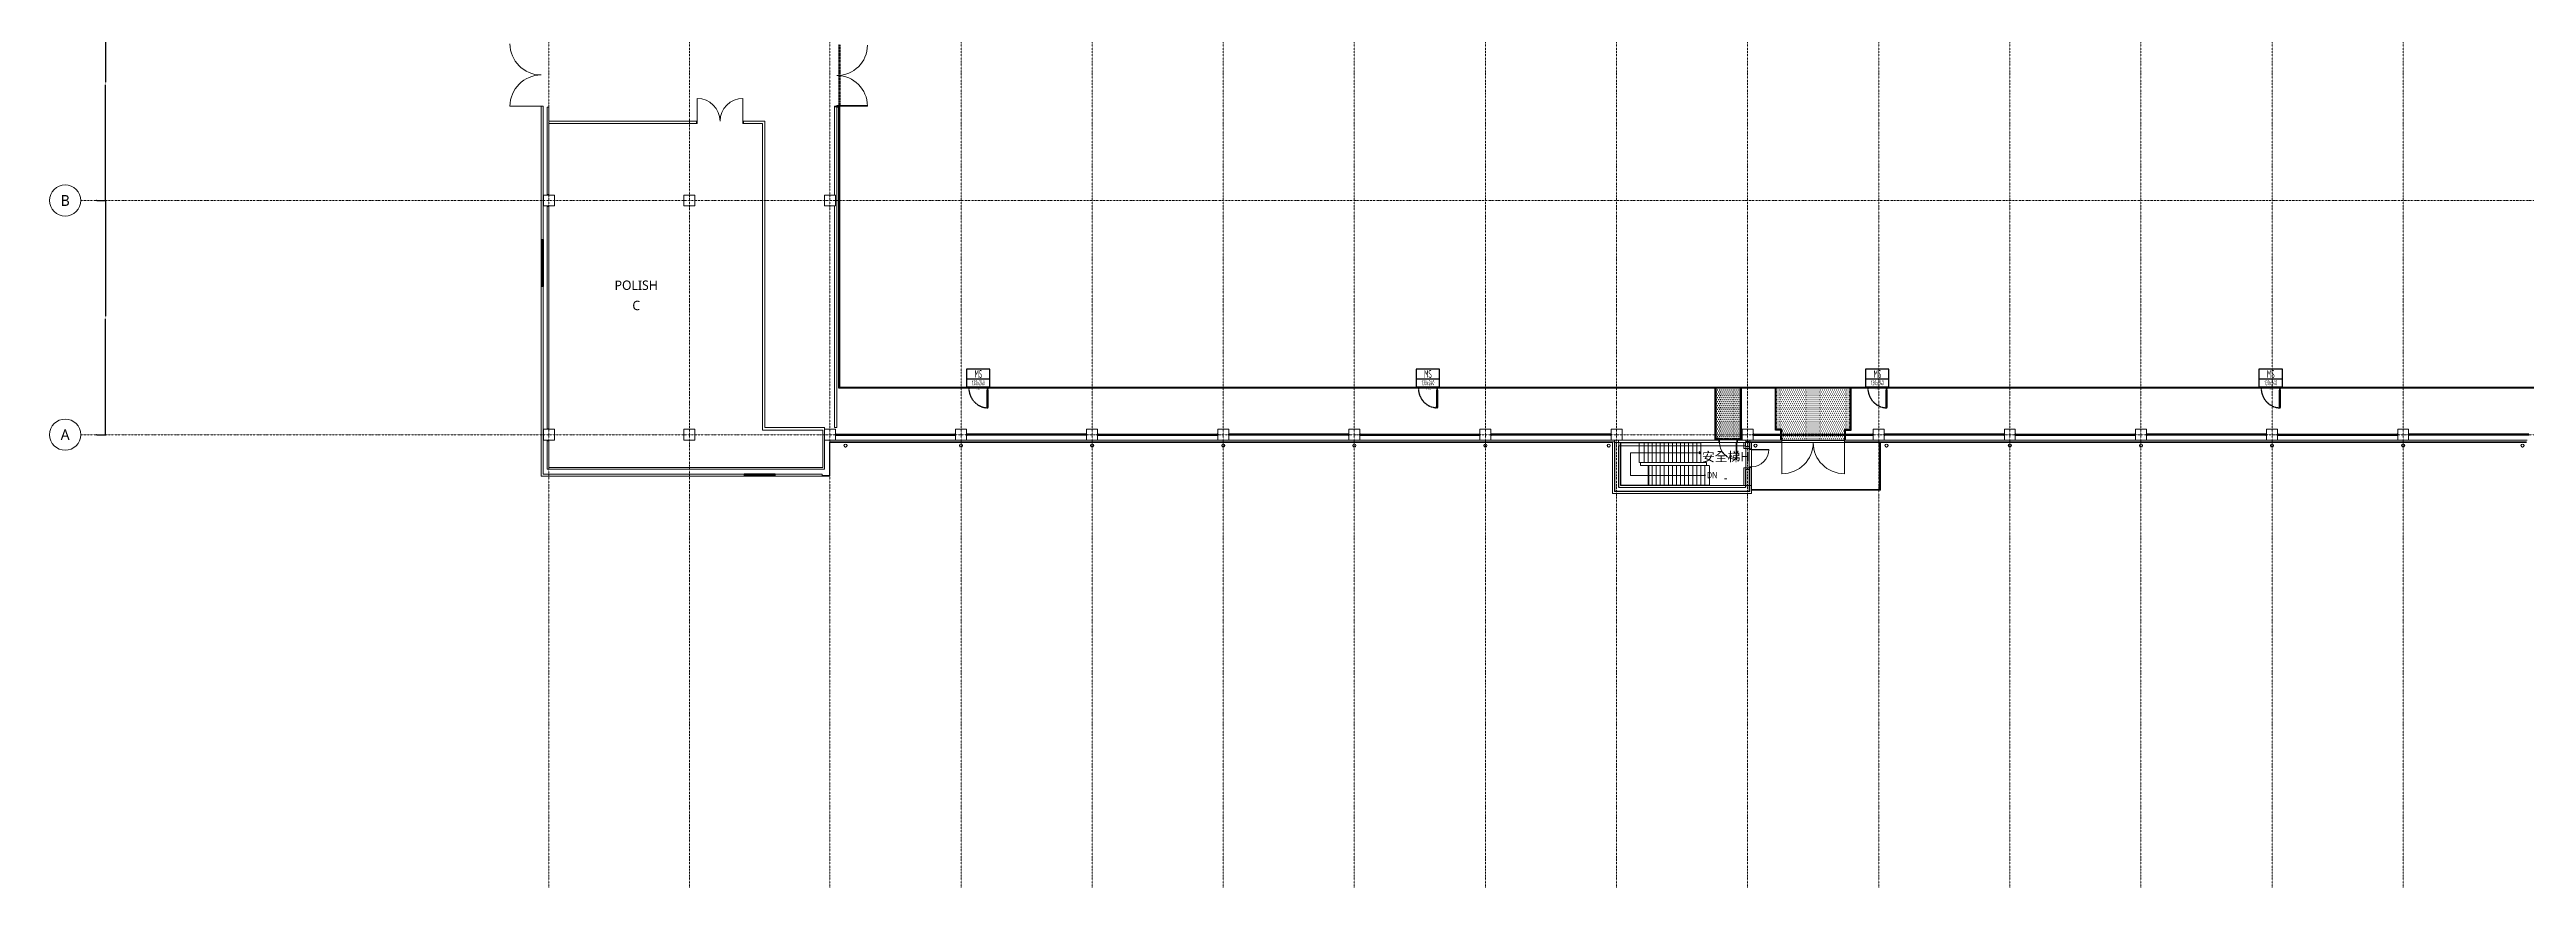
# Model space of a CAD drawing. Extents: x -32000 to 290600, y -111057 to 131250.
# Drawn here: x -32000 to 126700, y -29000 to 24668 of the extents above; entities that cross this region are included whole.
import ezdxf
from ezdxf.enums import TextEntityAlignment as Align

# ---------------------------------------------------------------- set-up
doc = ezdxf.new("R2010")
doc.units = 0
doc.header["$LTSCALE"] = 5
for name, pattern in [('H12PL3$0$HIDDEN', [0.4, 0.3, -0.1]), ('H12PL3$0$JJP_三點線', [0.9, 0.3, -0.15, 0, -0.15, 0, -0.15, 0, -0.15]), ('H12PL3$0$JJP_虛線(退縮線、投影線、地下室範圍、非屬本工程、圖面分區)', [0.45, 0.3, -0.15]), ('XFDP30-200K$0$HIDDEN', [0.3, 0.2, -0.1]), ('XFDP30-200K$0$HIDDEN2', [0.1875, 0.125, -0.0625])]:
    doc.linetypes.add(name, pattern=pattern)
for name, color, linetype in [('DOOR-TXT_A', 3, 'Continuous'), ('DOOR-TXT_B', 3, 'Continuous'), ('H12PL3$0$A-DIM', 252, 'Continuous'), ('H12PL3$0$A-OBJE-MEP', 252, 'Continuous'), ('H12PL3$0$A-RAIL', 252, 'Continuous'), ('H12PL3$0$A-STRS', 252, 'Continuous'), ('H12PL3$0$A-TEXT', 252, 'Continuous'), ('H12PL3$0$A-WALL-EX', 252, 'Continuous'), ('H12PL3$0$A-WALL-IN', 252, 'Continuous'), ('H12PL3$0$A-ZONE', 252, 'Continuous'), ('H12PL3$0$Door', 252, 'Continuous'), ('H12PL3$0$S-COL', 252, 'Continuous'), ('H12PL3$0$S-GRID', 252, 'Continuous'), ('H12PL3$0$S-SLAB-SHOW', 252, 'Continuous'), ('H12PL3$0$S-WALL', 252, 'Continuous'), ('H12PL3$0$Window', 252, 'Continuous'), ('XFDP30-200K$0$A-Ceiling (200K)', 101, 'Continuous'), ('XFDP30-200K$0$A-Door (200K)', 160, 'Continuous'), ('XFDP30-200K$0$A-Partition-Col (200K)', 216, 'Continuous'), ('XFDP30-200K$0$A-W-P1S (200K)', 106, 'Continuous'), ('XFDP30-200K$0$A-W-R1 (Rockwool) (200K)', 190, 'Continuous')]:
    doc.layers.add(name, color=color, linetype=linetype)
doc.styles.add('AA-TXT', font='isocp.shx', dxfattribs={"width": 0.8, "bigfont": 'chineset.shx'})
doc.styles.add('H12PL3$0$dim-txt', font='isocp.shx', dxfattribs={"width": 0.7, "bigfont": 'chineset.shx'})
doc.styles.add('H12PL3$0$Standard', font='', dxfattribs={"width": 0.8})
doc.styles.add('XFDP30-200K$0$AA-TXT', font='isocp.shx', dxfattribs={"width": 0.8, "bigfont": 'china.shx'})
doc.styles.get('H12PL3$0$Standard').set_extended_font_data('Microsoft JhengHei')
doc.dimstyles.new('H12PL3$0$ARCH-dim-200MM', dxfattribs={"dimscale": 200, "dimtxt": 0.3, "dimasz": 0.1, "dimexe": 0.1, "dimexo": 0.1, "dimgap": 0.05, "dimtad": 1, "dimdec": 0, "dimlfac": 10, "dimrnd": 0.5, "dimdsep": 46, "dimtxsty": 'H12PL3$0$dim-txt', "dimblk": 'H12PL3$0$_Dot', "dimcen": 2, "dimclrd": 256, "dimclre": 256, "dimclrt": 256, "dimadec": 0, "dimazin": 0, "dimtfac": 1, "dimtix": 1, "dimtmove": 2, "dimatfit": 3, "dimldrblk": 'H12PL3$0$_OBLIQUE', "dimfxl": 1, "dimtvp": 1, "dimtolj": 1, "dimarcsym": 0})
pattern_1 = [(0, (-29200, -105000), (62.5, 125), [0, -125])]

# ---------------------------------------------------------------- blocks, each defined once
blk = doc.blocks.new('DOOR-MARK')
for p, q in [((2.95, 2.5), (-3.05, 2.5)), ((-3.05, 2.5), (-3.05, 0)), ((-3.05, 0), (-3.05, -2)), ((2.95, 0), (2.95, 2.5)), ((2.95, -2), (2.95, 0)), ((-3.05, -2), (2.95, -2))]:
    blk.add_line(p, q)
at = {"color": 2}
blk.add_line((-3.05, 0), (2.95, 0), dxfattribs=at)
at = {"style": 'AA-TXT', "width": 0.5}
blk.add_attdef('NO.', text='', height=2, dxfattribs=at).set_placement((0, 1.25), align=Align.MIDDLE)
at = {"color": 1, "style": 'AA-TXT', "width": 0.45}
blk.add_attdef('120+180x300', text='', height=1.25, dxfattribs=at).set_placement((0, -1), align=Align.MIDDLE)
blk = doc.blocks.new('*D119')
at = {"layer": 'DEFPOINTS', "color": 0, "linetype": 'Continuous', "transparency": 16777216}
for p in [(-29000, 30000), (-29000, 15000), (-28420, 15000)]:
    blk.add_point(p, dxfattribs=at)
at = {"layer": 'H12PL3$0$A-DIM', "linetype": 'Continuous', "lineweight": -2, "transparency": 16777216}
for p, q in [((-28980, 30000), (-28400, 30000)), ((-28420, 29980), (-28420, 22588)), ((-28420, 15020), (-28420, 22412)), ((-28980, 15000), (-28400, 15000))]:
    blk.add_line(p, q, dxfattribs=at)
at = {"layer": 'H12PL3$0$A-DIM', "linetype": 'Continuous', "lineweight": 0, "transparency": 16777216, "insert": (-28420, 22500), "char_height": 60, "attachment_point": 5, "rotation": 90, "style": 'H12PL3$0$dim-txt'}
blk.add_mtext('\\A1;150000', dxfattribs=at)
blk = doc.blocks.new('H12PL3$0$_Dot')
blk = doc.blocks.new('H12PL3$0$_OBLIQUE')
at = {"color": 0, "linetype": 'ByBlock', "lineweight": -2}
blk.add_line((-0.5, -0.5), (0.5, 0.5), dxfattribs=at)
blk = doc.blocks.new('*D120')
at = {"layer": 'DEFPOINTS', "color": 0, "linetype": 'Continuous', "transparency": 16777216}
for p in [(-29000, 15000), (-29000, 0), (-28420, 0)]:
    blk.add_point(p, dxfattribs=at)
at = {"layer": 'H12PL3$0$A-DIM', "linetype": 'Continuous', "lineweight": -2, "transparency": 16777216}
for p, q in [((-28980, 15000), (-28400, 15000)), ((-28420, 14980), (-28420, 7588)), ((-28420, 20), (-28420, 7412)), ((-28980, 0), (-28400, 0))]:
    blk.add_line(p, q, dxfattribs=at)
at = {"layer": 'H12PL3$0$A-DIM', "linetype": 'Continuous', "lineweight": 0, "transparency": 16777216, "insert": (-28420, 7500), "char_height": 60, "attachment_point": 5, "rotation": 90, "style": 'H12PL3$0$dim-txt'}
blk.add_mtext('\\A1;150000', dxfattribs=at)
blk = doc.blocks.new('XFDP30-200K$0$TP1-50-Partition_Col-side')
blk.add_lwpolyline([(-3, -4), (-3, -4), (-3, -4), (-3, -3), (-3, 0), (-2, 0), (-1, 0), (-1, 0), (0, 0), (0, 0), (0, 0), (0, 0), (1, 0), (2, 0), (3, 0), (3, -3), (3, -4), (3, -4), (3, -4), (3, -4), (3, 0), (-3, 0), (-3, -4)], close=True)
for points in [[(-2, -2), (-2, -2, 0.414213), (-2, -2), (-2, -4), (-3, -4), (-3, -2, -0.414213), (-2, -2), (-2, -2), (-2, -2)], [(2, -2), (2, -2, -0.414213), (2, -2), (2, -4), (2, -4), (2, -2, 0.414213), (2, -2), (2, -2), (2, -2)]]:
    blk.add_lwpolyline(points, format="xyb")
blk.add_lwpolyline([(2, -4), (-2, -4, -0.414214), (-2, -3), (-2, -3, -0.414214), (-2, -3), (-1, -3, 0.414214), (-1, -2), (-1, -2, 0.414214), (-1, -2), (-2, -2), (-2, -2), (-1, -2, -0.414214), (-1, -2), (-1, -2, -0.414214), (-1, -2), (-2, -2, 0.414214), (-2, -3), (-2, -3, 0.414214), (-2, -4), (2, -4, 0.414214), (2, -3), (2, -3, 0.414214), (2, -2), (1, -2, -0.414214), (1, -2), (1, -2, -0.414214), (1, -2), (2, -2), (2, -2), (1, -2, 0.414214), (1, -2), (1, -2, 0.414214), (1, -3), (2, -3, -0.414214), (2, -3), (2, -3, -0.414214)], format="xyb", close=True)
blk = doc.blocks.new('XFDP30-200K$0$GAD2205')
blk.add_lwpolyline([(0, 1), (0, 1), (-18, 1, -0.4142136), (-18, 2), (-18, 3, -0.4142136), (-18, 3), (-14, 3, 0.4142136), (-13, 4), (-13, 4, 0.4142136), (-14, 4), (-18, 4, -0.4142136), (-18, 5), (-18, 12, -0.4142136), (-18, 12), (-18, 12, 0.4142136), (-18, 12), (-18, 14, 0.7263601), (-19, 14), (-19, 13, 0.1585069), (-19, 13), (-19, 0, 0.4142136), (-19, 0), (19, 0, 0.4142136), (19, 0), (19, 13, 0.1585069), (19, 13), (19, 14, 0.7263601), (18, 14), (18, 12, 0.4142136), (18, 12, -0.4142136), (18, 12), (18, 5, -0.4142136), (18, 4), (14, 4, 0.4142136), (13, 4), (13, 4, 0.4142136), (14, 3), (18, 3, -0.4142136), (18, 3), (18, 2, -0.4142136), (18, 1), (0, 1)], format="xyb", close=True)
blk = doc.blocks.new('XFDP30-200K$0$Door-S130a')
for p, q in [((9, 120), (9, 125)), ((9, 125), (10, 125)), ((10, 120), (9, 120)), ((10, 125), (10, 120))]:
    blk.add_line(p, q)
at = {"ltscale": 500}
for points in [[(3, -1), (3, 4), (3, 4), (3, -1)], [(8, 5), (4, 5), (4, 5), (8, 5)]]:
    blk.add_lwpolyline(points, close=True, dxfattribs=at)
blk.add_lwpolyline([(5, 120), (5, 125), (4, 125), (4, 120)], close=True)
at = {"ltscale": 5}
for points in [[(9, 118), (9, 128), (5, 128), (5, 118)], [(5, 117), (5, 15), (5, 15), (5, 117)], [(9, 4), (9, 14), (5, 14), (5, 4)], [(9, 15), (9, 15), (9, 117), (9, 117)]]:
    blk.add_lwpolyline(points, close=True, dxfattribs=at)
blk.add_lwpolyline([(5, 118), (5, 117, 0.158507), (5, 117), (5, 117, 0.72636), (5, 117), (5, 117, 0.414214), (5, 117, -0.414214), (5, 117), (5, 117, -0.414214), (5, 117), (5, 117, 0.414214), (5, 118), (5, 118, 0.414214), (5, 118), (5, 118, -0.414214), (5, 118), (5, 118, -0.414214), (5, 118), (7, 118), (7, 118), (7, 118), (9, 118, -0.414214), (9, 118), (9, 118, -0.414214), (9, 118), (8, 118, 0.414214), (8, 118), (8, 118, 0.414214), (8, 117), (9, 117, -0.414214), (9, 117), (9, 117, -0.414214), (9, 117), (9, 117, 0.414214), (9, 117), (9, 117, 0.72636), (9, 117), (9, 117, 0.158507), (9, 117), (9, 118, 0.414214), (9, 118), (5, 118, 0.414214)], format="xyb", close=True, dxfattribs=at)
at = {"linetype": 'XFDP30-200K$0$HIDDEN', "ltscale": 0.1}
blk.add_arc((3, 4), 124, 0, 86.7594, dxfattribs=at)
at = {"ltscale": 500, "extrusion": (0, 0, -1)}
blk.add_ellipse((3, 4), major_axis=(-0.495, 0.495), ratio=1, start_param=5.497787, end_param=11.780972, dxfattribs=at)
at = {"ltscale": 5, "xscale": 0.1000000000058208, "yscale": 0.1000000000058208, "zscale": 0.1000000000058208}
blk.add_blockref('XFDP30-200K$0$GAD2205', (7, 14), dxfattribs=at)
at = {"color": 9, "style": 'XFDP30-200K$0$AA-TXT', "width": 0.45}
blk.add_attdef('130X240', text='', height=10, dxfattribs=at).set_placement((65, 10), align=Align.MIDDLE_CENTER)
blk = doc.blocks.new('XFDP30-200K')
at = {"layer": 'XFDP30-200K$0$A-Ceiling (200K)'}
h = blk.add_hatch(dxfattribs=at)
h.set_pattern_fill('DOTS', color=256, scale=2000)
h.set_pattern_definition(pattern_1)
h.paths.add_polyline_path([(76350, -300), (76350, 3025), (74760, 3025), (74760, -300)])
h = blk.add_hatch(dxfattribs=at)
h.set_pattern_fill('DOTS', color=256, scale=2000)
h.set_pattern_definition(pattern_1)
h.paths.add_polyline_path([(83425, 3025), (78575, 3025), (78575, 350), (78975, 350), (78975, -350), (83025, -350), (83025, 350), (83425, 350)])
blk.add_lwpolyline([(76350, -300), (76350, 3025), (74760, 3025), (74760, -300)], close=True, dxfattribs=at)
blk.add_lwpolyline([(83425, 3025), (78575, 3025), (78575, 350), (78975, 350), (78975, -350), (83025, -350), (83025, 350), (83425, 350), (83425, 3025)], dxfattribs=at)
at = {"layer": 'XFDP30-200K$0$A-W-P1S (200K)', "linetype": 'XFDP30-200K$0$HIDDEN2'}
for p, q in [((18575, 25000), (18575, 21000)), ((18625, 25000), (18625, 21000)), ((74950, -250), (76150, -250)), ((74950, -300), (76150, -300))]:
    blk.add_line(p, q, dxfattribs=at)
at = {"layer": 'XFDP30-200K$0$A-W-P1S (200K)'}
for p, q in [((18450, 21000), (18625, 21000)), ((18575, 2975), (18575, 21000)), ((18625, 3025), (18625, 21000)), ((167375, 2975, 0), (18575, 2975)), ((167375, 3025, 0), (18625, 3025)), ((74710, -350, 0), (74710, 2975, 0)), ((74760, -350, 0), (74760, 2975, 0)), ((76350, -350, 0), (76350, 2975, 0)), ((76400, -350, 0), (76400, 2975, 0)), ((78575, 300), (78575, 2975, 0)), ((78625, 350), (78625, 3025, 0)), ((83375, 350), (83375, 3025, 0)), ((83425, 300), (83425, 2975, 0)), ((78925, 300), (78575, 300)), ((78975, 350), (78625, 350)), ((78925, -350), (78925, 300)), ((78975, -350), (78975, 350)), ((83025, 350), (83375, 350)), ((83025, -350), (83025, 350)), ((83075, 300), (83425, 300)), ((83075, -350), (83075, 300)), ((74950, -250), (74760, -250, 0)), ((74900, -300), (74760, -300, 0)), ((74900, -350), (74900, -300)), ((74950, -350), (74950, -250)), ((76150, -350), (76150, -250)), ((76150, -250), (76350, -250)), ((76200, -350), (76200, -300)), ((76200, -300), (76350, -300))]:
    blk.add_line(p, q, dxfattribs=at)
at = {"layer": 'XFDP30-200K$0$A-W-R1 (Rockwool) (200K)'}
for p, q in [((18350, 25, 0), (26050, 25, 0)), ((34450, 25, 0), (26750, 25, 0)), ((35150, 25, 0), (42850, 25, 0)), ((51250, 25, 0), (43550, 25, 0)), ((51950, 25, 0), (59650, 25, 0)), ((68050, 25, 0), (60350, 25, 0)), ((77150, 25, 0), (78925, 25, 0)), ((83075, 25, 0), (84850, 25, 0)), ((93250, 25, 0), (85550, 25, 0)), ((93950, 25, 0), (101650, 25, 0)), ((110050, 25, 0), (102350, 25, 0)), ((110750, 25, 0), (118450, 25, 0)), ((126850, 25, 0), (119150, 25, 0)), ((18350, -25, 0), (26050, -25, 0)), ((34450, -25, 0), (26750, -25, 0)), ((35150, -25, 0), (42850, -25, 0)), ((51250, -25, 0), (43550, -25, 0)), ((51950, -25, 0), (59650, -25, 0)), ((68050, -25, 0), (60350, -25, 0)), ((77150, -25, 0), (78925, -25, 0)), ((83075, -25, 0), (84850, -25, 0)), ((93250, -25, 0), (85550, -25, 0)), ((93950, -25, 0), (101650, -25, 0)), ((110050, -25, 0), (102350, -25, 0)), ((110750, -25, 0), (118450, -25, 0)), ((126850, -25, 0), (119150, -25, 0))]:
    blk.add_line(p, q, dxfattribs=at)
at = {"layer": 'XFDP30-200K$0$A-W-R1 (Rockwool) (200K)', "linetype": 'XFDP30-200K$0$HIDDEN2'}
for p, q in [((78925, 25, 0), (83075, 25, 0)), ((78925, -25, 0), (83075, -25, 0))]:
    blk.add_line(p, q, dxfattribs=at)
at = {"layer": 'XFDP30-200K$0$A-Door (200K)'}
ref = blk.add_blockref('XFDP30-200K$0$Door-S130a', (28175, 3000, 0), dxfattribs=dict(at, xscale=10, yscale=10, zscale=10, rotation=180))
ref.add_attrib('130X240', 'MS_130x240', dxfattribs={"layer": '0', "color": 9, "height": 100, "style": 'XFDP30-200K$0$AA-TXT', "width": 0.45}).set_placement((27525, 2925, 0), align=Align.MIDDLE_CENTER)
ref = blk.add_blockref('XFDP30-200K$0$Door-S130a', (56975, 3000, 0), dxfattribs=dict(at, xscale=10, yscale=10, zscale=10, rotation=180))
ref.add_attrib('130X240', 'MS_130x240', dxfattribs={"layer": '0', "color": 9, "height": 100, "style": 'XFDP30-200K$0$AA-TXT', "width": 0.45}).set_placement((56325, 2925, 0), align=Align.MIDDLE_CENTER)
ref = blk.add_blockref('XFDP30-200K$0$Door-S130a', (85775, 3000), dxfattribs=dict(at, xscale=10, yscale=10, zscale=10, rotation=180))
ref.add_attrib('130X240', 'MS_130x240', dxfattribs={"layer": '0', "color": 9, "height": 100, "style": 'XFDP30-200K$0$AA-TXT', "width": 0.45}).set_placement((85125, 2925), align=Align.MIDDLE_CENTER)
ref = blk.add_blockref('XFDP30-200K$0$Door-S130a', (110975, 3000), dxfattribs=dict(at, xscale=10, yscale=10, zscale=10, rotation=180))
ref.add_attrib('130X240', 'MS_130x240', dxfattribs={"layer": '0', "color": 9, "height": 100, "style": 'XFDP30-200K$0$AA-TXT', "width": 0.45}).set_placement((110325, 2925), align=Align.MIDDLE_CENTER)
at = {"layer": 'XFDP30-200K$0$A-Partition-Col (200K)', "yscale": 10, "zscale": 10}
for p, xscale, rotation in [((18350, 0, 0), -10, 90), ((26050, 0, 0), 10, 270), ((26750, 0, 0), -10, 90), ((34450, 0, 0), 10, 270), ((35150, 0, 0), -10, 90), ((42850, 0, 0), 10, 270), ((43550, 0, 0), -10, 90), ((51250, 0, 0), 10, 270), ((51950, 0, 0), -10, 90), ((59650, 0, 0), 10, 270), ((60350, 0, 0), -10, 90), ((68050, 0, 0), 10, 270), ((77150, 0), -10, 90), ((84850, 0, 0), 10, 270), ((85550, 0, 0), -10, 90), ((93250, 0), 10, 270), ((93950, 0), -10, 90), ((101650, 0, 0), 10, 270), ((102350, 0, 0), -10, 90), ((110050, 0), 10, 270), ((110750, 0), -10, 90), ((118450, 0, 0), 10, 270), ((119150, 0, 0), -10, 90)]:
    blk.add_blockref('XFDP30-200K$0$TP1-50-Partition_Col-side', p, dxfattribs=dict(at, xscale=xscale, rotation=rotation))
blk = doc.blocks.new('H12PL3')
at = {"layer": 'H12PL3$0$A-OBJE-MEP', "lineweight": 0, "flags": 128}
for points in [[(19095, -700, 1), (18905, -700, 1)], [(26495, -700, 1), (26305, -700, 1)], [(34895, -700, 1), (34705, -700, 1)], [(43295, -700, 1), (43105, -700, 1)], [(51695, -700, 1), (51505, -700, 1)], [(60095, -700, 1), (59905, -700, 1)], [(67995, -700, 1), (67805, -700, 1)], [(77395, -700, 1), (77205, -700, 1)], [(85795, -700, 1), (85605, -700, 1)], [(93695, -700, 1), (93505, -700, 1)], [(102095, -700, 1), (101905, -700, 1)], [(110495, -700, 1), (110305, -700, 1)], [(118895, -700, 1), (118705, -700, 1)], [(126545, -700, 1), (126355, -700, 1)]]:
    blk.add_lwpolyline(points, format="xyb", close=True, dxfattribs=at)
at = {"layer": 'H12PL3$0$A-OBJE-MEP', "lineweight": 0}
for centre in [(19000, -700), (26400, -700), (34800, -700), (43200, -700), (51600, -700), (60000, -700), (67900, -700), (77300, -700), (85700, -700), (93600, -700), (102000, -700), (110400, -700), (118800, -700), (126450, -700)]:
    blk.add_circle(centre, 100, dxfattribs=at)
at = {"layer": 'H12PL3$0$A-RAIL', "lineweight": 0}
for p, q in [((85306.73, -500), (85256.73, -500)), ((85256.73, -500), (85256.73, -3513)), ((85299.23, -510), (85264.23, -510)), ((85264.23, -510), (85264.23, -3520.5)), ((85299.23, -510), (85264.23, -510)), ((85264.23, -510), (85264.23, -3520.5)), ((85299.23, -3555.5), (85299.23, -510)), ((85299.23, -3555.5), (85299.23, -510)), ((85306.73, -3563), (85306.73, -500)), ((85256.73, -3513), (77050, -3513)), ((77050, -3513), (77050, -3563)), ((77050, -3563), (85306.73, -3563)), ((85264.23, -3520.5), (77060, -3520.5)), ((77060, -3520.5), (77060, -3555.5)), ((85264.23, -3520.5), (77060, -3520.5)), ((77060, -3520.5), (77060, -3555.5)), ((77060, -3555.5), (85299.23, -3555.5)), ((77060, -3555.5), (85299.23, -3555.5))]:
    blk.add_line(p, q, dxfattribs=at)
at = {"layer": 'H12PL3$0$A-RAIL', "lineweight": 0, "flags": 128}
for points in [[(85269.23, -2019, 1), (85294.23, -2019, 1)], [(77765.87, -3525.5, 1), (77765.87, -3550.5, 1)], [(79465.87, -3525.5, 1), (79465.87, -3550.5, 1)], [(81165.87, -3525.5, 1), (81165.87, -3550.5, 1)], [(82865.87, -3525.5, 1), (82865.87, -3550.5, 1)], [(84565.87, -3525.5, 1), (84565.87, -3550.5, 1)]]:
    blk.add_lwpolyline(points, format="xyb", close=True, dxfattribs=at)
at = {"layer": 'H12PL3$0$A-STRS', "lineweight": 0}
for p, q in [((68680, -3230), (68680, -530)), ((68680, -530), (69853.32, -530)), ((68680, -3230), (68680, -530)), ((68680, -530), (70160, -530)), ((70160, -1155), (69305, -1155)), ((69305, -1155), (69305, -2605)), ((69853.32, -530), (70160, -530)), ((70160, -530), (73800, -530)), ((70160, -530), (70160, -1780)), ((70160, -530), (70160, -1780)), ((70160, -530), (70160, -1780)), ((70160, -1780), (70160, -530)), ((70160, -530), (70420, -530)), ((70160, -530), (70160, -1780)), ((73540, -1155), (70160, -1155)), ((70420, -530), (70420, -1780)), ((70420, -1780), (70420, -530)), ((70420, -530), (70680, -530)), ((70420, -530), (70420, -1780)), ((70680, -530), (70680, -1780)), ((70680, -1780), (70680, -530)), ((70680, -530), (70940, -530)), ((70680, -530), (70680, -1780)), ((70940, -530), (70940, -1780)), ((70940, -1780), (70940, -530)), ((70940, -530), (71200, -530)), ((70940, -530), (70940, -1780)), ((71200, -530), (71200, -1780)), ((71200, -1780), (71200, -530)), ((71200, -530), (71460, -530)), ((71200, -530), (71200, -1780)), ((71460, -530), (71460, -1780)), ((71460, -1780), (71460, -530)), ((71460, -530), (71720, -530)), ((71460, -530), (71460, -1780)), ((71720, -530), (71720, -1780)), ((71720, -1780), (71720, -530)), ((71720, -530), (71980, -530)), ((71720, -530), (71720, -1780)), ((71980, -530), (71980, -1780)), ((71980, -1780), (71980, -530)), ((71980, -530), (72240, -530)), ((71980, -530), (71980, -1780)), ((72240, -530), (72240, -1780)), ((72240, -1780), (72240, -530)), ((72240, -530), (72500, -530)), ((72240, -530), (72240, -1780)), ((72500, -530), (72500, -1780)), ((72500, -1780), (72500, -530)), ((72500, -530), (72760, -530)), ((72500, -530), (72500, -1780)), ((72760, -530), (72760, -1780)), ((72760, -1780), (72760, -530)), ((72760, -530), (73020, -530)), ((72760, -530), (72760, -1780)), ((73020, -530), (73020, -1780)), ((73020, -1780), (73020, -530)), ((73020, -530), (73280, -530)), ((73020, -530), (73020, -1780)), ((73280, -530), (73280, -1780)), ((73280, -1780), (73280, -530)), ((73280, -530), (73540, -530)), ((73280, -530), (73280, -1780)), ((73540, -530), (73540, -1780)), ((73540, -1780), (73540, -530)), ((73540, -530), (73800, -530)), ((73540, -530), (73540, -1780)), ((73800, -1155), (73540, -1155)), ((73700, -1080), (73800, -1155)), ((73800, -1155), (73700, -1230)), ((73800, -530), (73800, -1780)), ((73800, -530), (73800, -1780)), ((69305, -2605), (70420, -2605)), ((70160, -1780), (69930, -1780)), ((69930, -1780), (69930, -1980)), ((70160, -1780), (69930, -1780)), ((69930, -1780), (69930, -1980)), ((69930, -1980), (70420, -1980)), ((69930, -1980), (70420, -1980)), ((73800, -1780), (70160, -1780)), ((70420, -1780), (70160, -1780)), ((70680, -1780), (70420, -1780)), ((70420, -1980), (74060, -1980)), ((70420, -3230), (70420, -1980)), ((70420, -3230), (70420, -1980)), ((70420, -1980), (70420, -3230)), ((70420, -3230), (70420, -1980)), ((70420, -1980), (70680, -1980)), ((70420, -2605), (73800, -2605)), ((70940, -1780), (70680, -1780)), ((70680, -3230), (70680, -1980)), ((70680, -1980), (70680, -3230)), ((70680, -3230), (70680, -1980)), ((70680, -1980), (70940, -1980)), ((71200, -1780), (70940, -1780)), ((70940, -3230), (70940, -1980)), ((70940, -1980), (70940, -3230)), ((70940, -3230), (70940, -1980)), ((70940, -1980), (71200, -1980)), ((71460, -1780), (71200, -1780)), ((71200, -3230), (71200, -1980)), ((71200, -1980), (71200, -3230)), ((71200, -3230), (71200, -1980)), ((71200, -1980), (71460, -1980)), ((71720, -1780), (71460, -1780)), ((71460, -3230), (71460, -1980)), ((71460, -1980), (71460, -3230)), ((71460, -3230), (71460, -1980)), ((71460, -1980), (71720, -1980)), ((71980, -1780), (71720, -1780)), ((71720, -3230), (71720, -1980)), ((71720, -1980), (71720, -3230)), ((71720, -3230), (71720, -1980)), ((71720, -1980), (71980, -1980)), ((72240, -1780), (71980, -1780)), ((71980, -3230), (71980, -1980)), ((71980, -1980), (71980, -3230)), ((71980, -3230), (71980, -1980)), ((71980, -1980), (72240, -1980)), ((72500, -1780), (72240, -1780)), ((72240, -3230), (72240, -1980)), ((72240, -1980), (72240, -3230)), ((72240, -3230), (72240, -1980)), ((72240, -1980), (72500, -1980)), ((72760, -1780), (72500, -1780)), ((72500, -3230), (72500, -1980)), ((72500, -1980), (72500, -3230)), ((72500, -3230), (72500, -1980)), ((72500, -1980), (72760, -1980)), ((73020, -1780), (72760, -1780)), ((72760, -3230), (72760, -1980)), ((72760, -1980), (72760, -3230)), ((72760, -3230), (72760, -1980)), ((72760, -1980), (73020, -1980)), ((73280, -1780), (73020, -1780)), ((73020, -3230), (73020, -1980)), ((73020, -1980), (73020, -3230)), ((73020, -3230), (73020, -1980)), ((73020, -1980), (73280, -1980)), ((73540, -1780), (73280, -1780)), ((73280, -3230), (73280, -1980)), ((73280, -1980), (73280, -3230)), ((73280, -3230), (73280, -1980)), ((73280, -1980), (73540, -1980)), ((73800, -1780), (73540, -1780)), ((73540, -3230), (73540, -1980)), ((73540, -1980), (73540, -3230)), ((73540, -3230), (73540, -1980)), ((73540, -1980), (73800, -1980)), ((73800, -3230), (73800, -1980)), ((73800, -1980), (73800, -3230)), ((73800, -3230), (73800, -1980)), ((73800, -1980), (74060, -1980)), ((73800, -2605), (74060, -2605)), ((74060, -3230), (74060, -1980)), ((74060, -1980), (74060, -3230)), ((70420, -3230), (68680, -3230)), ((70420, -3230), (68680, -3230)), ((74060, -3230), (70420, -3230)), ((70680, -3230), (70420, -3230)), ((70940, -3230), (70680, -3230)), ((71200, -3230), (70940, -3230)), ((71460, -3230), (71200, -3230)), ((71720, -3230), (71460, -3230)), ((71980, -3230), (71720, -3230)), ((72240, -3230), (71980, -3230)), ((72500, -3230), (72240, -3230)), ((72760, -3230), (72500, -3230)), ((73020, -3230), (72760, -3230)), ((73280, -3230), (73020, -3230)), ((73540, -3230), (73280, -3230)), ((73800, -3230), (73540, -3230)), ((74060, -3230), (73800, -3230))]:
    blk.add_line(p, q, dxfattribs=at)
at = {"layer": 'H12PL3$0$A-STRS', "linetype": 'H12PL3$0$JJP_虛線(退縮線、投影線、地下室範圍、非屬本工程、圖面分區)', "lineweight": 0}
for p, q in [((69853.32, -1780), (69853.32, -530)), ((73535.65, -1780), (73535.65, -530)), ((69930, -1780), (69853.32, -1780)), ((70466.68, -3230), (70466.68, -1980)), ((74060, -1980), (74366.68, -1980)), ((74366.68, -1980), (74366.68, -3230)), ((74366.68, -3230), (74060, -3230))]:
    blk.add_line(p, q, dxfattribs=at)
at = {"layer": 'H12PL3$0$A-STRS', "lineweight": 0, "flags": 128}
blk.add_lwpolyline([(74060, -2630, -1), (74060, -2580, -1)], format="xyb", close=True, dxfattribs=at)
at = {"layer": 'H12PL3$0$A-WALL-EX', "lineweight": 0}
for p, q in [((-500, 21040), (-385, 21040)), ((-385, 21040), (-380, 21040)), ((-500, 12500), (-380, 12500)), ((-500, 12500), (-500, 9500)), ((-380, 9500), (-380, 12500)), ((-500, 9500), (-380, 9500)), ((68150, -465), (18000, -465)), ((68270, -350), (68150, -350)), ((68270, -350), (68150, -350)), ((68150, -465), (68270, -465)), ((68150, -465), (68270, -465)), ((68270, -465), (68270, -350)), ((77050, -350), (76930, -350)), ((76930, -350), (76930, -465)), ((77050, -350), (76930, -350)), ((76930, -465), (77050, -465)), ((76930, -465), (77050, -465)), ((77050, -900), (76930, -900)), ((79000, -465), (77050, -465)), ((79000, -385), (79000, -350)), ((79000, -465), (79000, -385)), ((79000, -500), (79000, -465)), ((83000, -385), (83000, -350)), ((83000, -465), (83000, -385)), ((126700, -465), (83000, -465)), ((83000, -500), (83000, -465)), ((12500, -2650), (12500, -2530)), ((14500, -2530), (12500, -2530)), ((12500, -2650), (14500, -2650)), ((14500, -2650), (14500, -2530)), ((77050, -2100), (76930, -2100))]:
    blk.add_line(p, q, dxfattribs=at)
at = {"layer": 'H12PL3$0$A-WALL-EX', "lineweight": 0, "flags": 128}
for points in [[(-500, 21040), (-500, 12500)], [(-380, 12500), (-380, 21040)], [(-500, 9500), (-500, -2650)], [(-380, -2530), (-380, 9500)], [(18000, -482.5), (17965, -482.5)], [(17965, -482.5), (17965, -2615)], [(68150, -350), (18000, -350)], [(18000, -465), (18000, -350)], [(18000, -482.5), (18000, -465)], [(18000, -500), (68150, -500)], [(18000, -500), (68150, -500)], [(18000, -500), (68150, -500)], [(18000, -500), (68150, -500)], [(18000, -500), (68150, -500)], [(18000, -500), (68150, -500)], [(18000, -2650), (18000, -500)], [(68150, -350), (68270, -350)], [(68150, -500), (68150, -465)], [(68150, -465), (68150, -3640)], [(68270, -3640), (68270, -350)], [(76930, -350), (76930, -900)], [(77050, -350), (76930, -350)], [(79000, -350), (77050, -350)], [(77050, -500), (77050, -465)], [(77050, -900), (77050, -465)], [(77050, -500), (126700, -500)], [(77050, -500), (126700, -500)], [(77050, -500), (126700, -500)], [(77050, -500), (126700, -500)], [(77050, -500), (126700, -500)], [(77050, -500), (79000, -500)], [(126735, -350), (83000, -350)], [(83000, -500), (126700, -500)], [(-500, -2650), (-380, -2650)], [(12500, -2530), (-380, -2530)], [(-380, -2650), (12500, -2650)], [(17500, -2530), (14500, -2530)], [(14500, -2650), (17500, -2650)], [(17500, -2650), (17500, -2530)], [(17965, -2615), (17500, -2615)], [(17500, -2615), (17500, -2650)], [(17500, -2650), (17965, -2650)], [(17965, -2650), (18000, -2650)], [(76930, -2100), (76930, -3640)], [(77050, -3640), (77050, -2100)], [(68150, -3760), (68150, -3640)], [(68150, -3760), (77050, -3760)], [(76930, -3640), (68270, -3640)], [(77050, -3760), (77050, -3640)]]:
    blk.add_lwpolyline(points, dxfattribs=at)
at = {"layer": 'H12PL3$0$A-WALL-IN', "lineweight": 0}
for p, q in [((18450, 21000), (18300, 21000)), ((9460, 20075), (9417, 20075)), ((9460, 19925), (9417, 19925)), ((9460, 20075), (9460, 19925)), ((12460, 20075), (12503, 20075)), ((12460, 20075), (12460, 19925)), ((12460, 19925), (12503, 19925)), ((74950, -500), (74950, -350)), ((76150, -500), (76150, -350))]:
    blk.add_line(p, q, dxfattribs=at)
at = {"layer": 'H12PL3$0$A-WALL-IN', "lineweight": 0, "flags": 128}
for points in [[(0, 20975), (-112.5, 20975)], [(-112.5, 20975), (-112.5, 15385)], [(0, 20075), (0, 20975)], [(18300, 21000), (18300, 15350)], [(18450, 450), (18450, 21000)], [(9460, 20075), (0, 20075)], [(0, 15385), (0, 19925)], [(0, 19925), (9460, 19925)], [(13835, 20075), (12460, 20075)], [(12460, 19925), (13685, 19925)], [(13685, 19925), (13685, 300)], [(13835, 20075), (13835, 19925)], [(13835, 450), (13835, 19925)], [(-112.5, 15385), (0, 15385)], [(0, 14615), (-112.5, 14615)], [(-112.5, 14615), (-112.5, 385)], [(0, 385), (0, 14615)], [(18300, 14650), (18300, 450)], [(-112.5, 385), (0, 385)], [(13685, 300), (13835, 300)], [(17662.5, 450), (13835, 450)], [(13835, 300), (17550, 300)], [(17550, 300), (17550, -2100)], [(17662.5, 350), (17662.5, 450)], [(18300, 450), (18450, 450)], [(0, -385), (-112.5, -385)], [(-112.5, -385), (-112.5, -2100)], [(0, -2100), (0, -385)], [(17662.5, -2212.5), (17662.5, -350)], [(68270, -350), (68270, -500)], [(68270, -500), (74950, -500)], [(68537, -500), (68537, -3372.5)], [(68650, -500), (68537, -500)], [(68650, -3259.5), (68650, -500)], [(74950, -350), (68750, -350)], [(76450, -350), (76150, -350)], [(76150, -500), (76680, -500)], [(76550, -500), (76550, -875)], [(76663, -500), (76550, -500)], [(76550, -875), (76663, -875)], [(76663, -762), (76663, -500)], [(76930, -762), (76663, -762)], [(76663, -875), (76930, -875)], [(76680, -500), (76680, -350)], [(76930, -875), (76930, -762)], [(-112.5, -2212.5), (-112.5, -2100)], [(-112.5, -2212.5), (17550, -2212.5)], [(17550, -2100), (0, -2100)], [(17662.5, -2212.5), (17550, -2212.5)], [(76550, -2125), (76550, -3259.5)], [(76663, -2125), (76550, -2125)], [(76930, -2125), (76663, -2125)], [(76663, -2238), (76930, -2238)], [(76663, -3259.5), (76663, -2238)], [(76930, -2238), (76930, -2125)], [(68537, -3372.5), (68650, -3372.5)], [(76550, -3259.5), (68650, -3259.5)], [(68650, -3372.5), (76663, -3372.5)], [(76663, -3372.5), (76663, -3259.5)]]:
    blk.add_lwpolyline(points, dxfattribs=at)
at = {"layer": 'H12PL3$0$Door', "lineweight": 0}
for p, q in [((-500, 21040), (-2500, 21040)), ((-500, 21040), (-385, 21040)), ((-500, 21040), (-385, 21040)), ((-385, 21040), (-380, 21040)), ((9492, 20075), (9492, 21543)), ((12428, 20075), (12428, 21543)), ((18450, 21050), (18300, 21050)), ((18300, 21050), (18300, 21000)), ((18300, 21000), (18450, 21000)), ((20400, 21080), (18450, 21080)), ((18450, 21080), (18450, 21050)), ((18450, 21050), (20400, 21050)), ((18450, 21000), (18450, 21050)), ((20400, 21050), (20400, 21080)), ((9460, 20075), (9417, 20075)), ((9460, 20075), (9417, 20075)), ((9460, 19925), (9417, 19925)), ((9460, 19925), (9417, 19925)), ((9460, 20075), (9492, 20075)), ((9460, 19925), (9460, 20075)), ((9460, 20075), (9460, 19925)), ((9460, 20075), (9460, 19925)), ((9492, 19925), (9460, 19925)), ((9492, 20075), (9492, 19925)), ((12428, 19925), (12428, 20075)), ((12428, 20075), (12460, 20075)), ((12460, 19925), (12428, 19925)), ((12460, 20075), (12460, 19925)), ((12460, 20075), (12460, 19925)), ((12460, 20075), (12460, 19925)), ((12460, 20075), (12503, 20075)), ((12460, 20075), (12503, 20075)), ((12460, 19925), (12503, 19925)), ((12460, 19925), (12503, 19925)), ((75000, -350), (74950, -350)), ((74950, -350), (74950, -500)), ((74950, -500), (75000, -500)), ((75000, -500), (75000, -350)), ((76070, -1600), (76070, -500)), ((76070, -500), (76100, -500)), ((76150, -350), (76100, -350)), ((76100, -350), (76100, -500)), ((76100, -500), (76100, -1600)), ((76100, -500), (76150, -500)), ((76150, -500), (76150, -350)), ((77050, -900), (76930, -900)), ((76930, -900), (76930, -950)), ((76930, -950), (77050, -950)), ((77050, -950), (77050, -900)), ((77050, -950), (78150, -950)), ((77050, -980), (77050, -950)), ((78150, -980), (77050, -980)), ((78150, -950), (78150, -980)), ((79000, -385), (79000, -350)), ((79000, -465), (79000, -385)), ((79000, -465), (79000, -385)), ((79000, -500), (79000, -465)), ((79000, -500), (79000, -465)), ((79000, -500), (79000, -2500)), ((83000, -385), (83000, -350)), ((83000, -465), (83000, -385)), ((83000, -465), (83000, -385)), ((83000, -500), (83000, -465)), ((83000, -500), (83000, -465)), ((83000, -500), (83000, -2500)), ((76100, -1600), (76070, -1600)), ((77050, -2050), (76930, -2050)), ((76930, -2050), (76930, -2100)), ((76930, -2100), (77050, -2100)), ((77050, -2100), (77050, -2050))]:
    blk.add_line(p, q, dxfattribs=at)
for centre, radius, start, end in [((-500, 25040), 2000, 180, 270), ((18450, 24950), 1950, 270, 0), ((-500, 21040), 2000, 90, 180), ((18450, 21050), 1950, 0, 90), ((9492, 20075), 1468, 0, 90), ((12428, 20075), 1468, 90, 180), ((76100, -500), 1100, 180, 270), ((77050, -950), 1100, 270, 0), ((79000, -500), 2000, 270, 0), ((83000, -500), 2000, 180, 270)]:
    blk.add_arc(centre, radius, start, end, dxfattribs=at)
at = {"layer": 'H12PL3$0$S-COL', "lineweight": 0, "flags": 128}
for points in [[(-350, 14650), (350, 14650), (350, 15350), (-350, 15350)], [(8650, 14650), (9350, 14650), (9350, 15350), (8650, 15350)], [(17650, 14650), (18350, 14650), (18350, 15350), (17650, 15350)], [(-350, -350), (350, -350), (350, 350), (-350, 350)], [(8650, -350), (9350, -350), (9350, 350), (8650, 350)]]:
    blk.add_lwpolyline(points, close=True, dxfattribs=at)
for points in [[(18350, -350), (18350, 350), (17650, 350), (17650, -350), (18000, -350)], [(26750, -350), (26750, 350), (26050, 350), (26050, -350)], [(35150, -350), (35150, 350), (34450, 350), (34450, -350)], [(43550, -350), (43550, 350), (42850, 350), (42850, -350)], [(51950, -350), (51950, 350), (51250, 350), (51250, -350)], [(60350, -350), (60350, 350), (59650, 350), (59650, -350)], [(68270, -350), (68750, -350), (68750, 350), (68050, 350), (68050, -350)], [(77150, -350), (77150, 350), (76450, 350), (76450, -350), (76930, -350)], [(85550, -350), (85550, 350), (84850, 350), (84850, -350)], [(93950, -350), (93950, 350), (93250, 350), (93250, -350)], [(102350, -350), (102350, 350), (101650, 350), (101650, -350)], [(110750, -350), (110750, 350), (110050, 350), (110050, -350)], [(119150, -350), (119150, 350), (118450, 350), (118450, -350)]]:
    blk.add_lwpolyline(points, dxfattribs=at)
at = {"layer": 'H12PL3$0$S-GRID', "linetype": 'H12PL3$0$JJP_三點線', "lineweight": 0}
for p, q in [((0, 128250), (0, -28000)), ((9000, 128250), (9000, -28000)), ((18000, 128250), (18000, -28000)), ((26400, 128250), (26400, -28000)), ((34800, 128250), (34800, -28000)), ((43200, 128250), (43200, -28000)), ((51600, 128250), (51600, -28000)), ((60000, 128250), (60000, -28000)), ((68400, 128250), (68400, -28000)), ((76800, 128250), (76800, -28000)), ((85200, 128250), (85200, -28000)), ((93600, 128250), (93600, -28000)), ((102000, 128250), (102000, -28000)), ((110400, 128250), (110400, -28000)), ((118800, 128250), (118800, -28000)), ((-29000, 15000), (-30000, 15000)), ((-29000, 15000), (289600, 15000)), ((-29000, 0), (-30000, 0)), ((-29000, 0), (289600, 0)), ((0, -28000), (0, -29000)), ((9000, -28000), (9000, -29000)), ((18000, -28000), (18000, -29000)), ((26400, -28000), (26400, -29000)), ((34800, -28000), (34800, -29000)), ((43200, -28000), (43200, -29000)), ((51600, -28000), (51600, -29000)), ((60000, -28000), (60000, -29000)), ((68400, -28000), (68400, -29000)), ((76800, -28000), (76800, -29000)), ((85200, -28000), (85200, -29000)), ((93600, -28000), (93600, -29000)), ((102000, -28000), (102000, -29000)), ((110400, -28000), (110400, -29000)), ((118800, -28000), (118800, -29000))]:
    blk.add_line(p, q, dxfattribs=at)
at = {"layer": 'H12PL3$0$S-GRID', "lineweight": 0}
for centre in [(-31000, 15000), (-31000, 0)]:
    blk.add_circle(centre, 1000, dxfattribs=at)
at = {"layer": 'H12PL3$0$S-GRID', "linetype": 'H12PL3$0$JJP_三點線', "lineweight": 0}
for p in [(-29000, 15000), (-29000, 15000), (-29000, 0), (-29000, 0)]:
    blk.add_point(p, dxfattribs=at)
at = {"layer": 'H12PL3$0$S-SLAB-SHOW', "lineweight": 0, "flags": 128}
blk.add_lwpolyline([(77050, -500), (77050, -3260), (74060, -3260), (74060, -1980), (74160, -1980), (74160, -1780), (73800, -1780), (73800, -500)], close=True, dxfattribs=at)
at = {"layer": 'H12PL3$0$S-WALL', "linetype": 'H12PL3$0$JJP_虛線(退縮線、投影線、地下室範圍、非屬本工程、圖面分區)', "lineweight": 0, "flags": 128}
for points in [[(68300, -350), (68300, -3390)], [(68520, -500), (68520, -350)], [(76680, -500), (68520, -500)], [(68520, -720), (76680, -720)], [(68520, -3390), (68520, -720)], [(76680, -440), (76680, -500)], [(76900, -440), (76680, -440)], [(76680, -720), (76680, -3390)], [(76900, -3390), (76900, -440)], [(68300, -3610), (68300, -3390)], [(68300, -3610), (76900, -3610)], [(76680, -3390), (68520, -3390)], [(76900, -3610), (76900, -3390)]]:
    blk.add_lwpolyline(points, dxfattribs=at)
at = {"layer": 'H12PL3$0$Window', "lineweight": 0}
for p, q in [((-450, 12500), (-350, 12500)), ((-450, 12500), (-450, 12450)), ((-450, 9550), (-450, 12450)), ((-450, 12450), (-350, 12450)), ((-350, 12500), (-350, 12450)), ((-350, 9550), (-350, 12450)), ((-450, 9550), (-350, 9550)), ((-450, 9500), (-450, 9550)), ((-350, 9500), (-350, 9550)), ((-450, 9500), (-350, 9500)), ((12500, -2600), (12500, -2500)), ((12500, -2500), (12550, -2500)), ((12500, -2600), (12550, -2600)), ((14450, -2500), (12550, -2500)), ((12550, -2600), (12550, -2500)), ((14450, -2600), (12550, -2600)), ((14450, -2600), (14450, -2500)), ((14500, -2500), (14450, -2500)), ((14500, -2600), (14450, -2600)), ((14500, -2600), (14500, -2500))]:
    blk.add_line(p, q, dxfattribs=at)
at = {"layer": 'H12PL3$0$Window', "linetype": 'H12PL3$0$HIDDEN', "lineweight": 0}
for p, q in [((-400, 9550), (-400, 12450)), ((14450, -2550), (12550, -2550))]:
    blk.add_line(p, q, dxfattribs=at)
blk.add_blockref('XFDP30-200K', (0, 0))
at = {"layer": 'H12PL3$0$A-TEXT', "linetype": 'Continuous', "lineweight": 0, "insert": (74195.3, -2585.12), "char_height": 400, "attachment_point": 4, "style": 'H12PL3$0$Standard'}
blk.add_mtext('\\A1;DN', dxfattribs=at)
at = {"layer": 'H12PL3$0$A-ZONE', "style": 'H12PL3$0$Standard'}
for s, p in [('POLISH', (5589.12, 9874.12)), ('C', (5589.12, 8576.83)), ('安全梯H', (75393.11, -1114.51)), ('-', (75393.11, -2456.4))]:
    blk.add_text(s, height=600, dxfattribs=at).set_placement(p, align=Align.TOP_CENTER)
at = {"layer": 'H12PL3$0$S-GRID', "style": 'H12PL3$0$Standard'}
for s, p in [('B', (-31000, 15350)), ('A', (-31000, 350))]:
    blk.add_text(s, height=700, dxfattribs=at).set_placement(p, align=Align.TOP_CENTER)
at = {"layer": 'H12PL3$0$A-DIM', "linetype": 'Continuous', "lineweight": 0}
for base, p1, p2, picture, middle in [((-28420, 15000), (-29000, 30000), (-29000, 15000), '*D119', (-28420, 22500)), ((-28420, 0), (-29000, 15000), (-29000, 0), '*D120', (-28420, 7500))]:
    dim = blk.add_linear_dim(base=base, p1=p1, p2=p2, angle=270, dimstyle='H12PL3$0$ARCH-dim-200MM', dxfattribs=at)
    dim.commit()
    dim.dimension.update_dxf_attribs({"geometry": picture, "text_midpoint": middle, "dimtype": 128, "text_rotation": 90})

msp = doc.modelspace()

# ---------------------------------------------------------------- block references
msp.add_blockref('H12PL3', (0, 0))
at = {"layer": 'DOOR-TXT_B'}
ref = msp.add_blockref('DOOR-MARK', (27514, 3575), dxfattribs=dict(at, xscale=250, yscale=250, zscale=250))
ref.add_attrib('SIZE', '130x240', dxfattribs={"layer": 'DOOR-TXT_A', "color": 1, "extrusion": (0, 0, -1), "height": 312.5, "style": 'AA-TXT', "text_generation_flag": 2, "width": 0.5}).set_placement((-27514, 3325), align=Align.MIDDLE)
ref.add_attrib('NO.', 'MS', dxfattribs={"layer": 'DOOR-TXT_A', "extrusion": (0, 0, -1), "height": 500, "style": 'AA-TXT', "text_generation_flag": 2, "width": 0.5}).set_placement((-27514, 3888), align=Align.MIDDLE)
ref = msp.add_blockref('DOOR-MARK', (56321, 3575), dxfattribs=dict(at, xscale=250, yscale=250, zscale=250))
ref.add_attrib('SIZE', '130x240', dxfattribs={"layer": 'DOOR-TXT_A', "color": 1, "extrusion": (0, 0, -1), "height": 312.5, "style": 'AA-TXT', "text_generation_flag": 2, "width": 0.5}).set_placement((-56321, 3325), align=Align.MIDDLE)
ref.add_attrib('NO.', 'MS', dxfattribs={"layer": 'DOOR-TXT_A', "extrusion": (0, 0, -1), "height": 500, "style": 'AA-TXT', "text_generation_flag": 2, "width": 0.5}).set_placement((-56321, 3888), align=Align.MIDDLE)
ref = msp.add_blockref('DOOR-MARK', (85119, 3575), dxfattribs=dict(at, xscale=250, yscale=250, zscale=250))
ref.add_attrib('SIZE', '130x240', dxfattribs={"layer": 'DOOR-TXT_A', "color": 1, "extrusion": (0, 0, -1), "height": 312.5, "style": 'AA-TXT', "text_generation_flag": 2, "width": 0.5}).set_placement((-85119, 3325), align=Align.MIDDLE)
ref.add_attrib('NO.', 'MS', dxfattribs={"layer": 'DOOR-TXT_A', "extrusion": (0, 0, -1), "height": 500, "style": 'AA-TXT', "text_generation_flag": 2, "width": 0.5}).set_placement((-85119, 3888), align=Align.MIDDLE)
ref = msp.add_blockref('DOOR-MARK', (110321, 3575), dxfattribs=dict(at, xscale=250, yscale=250, zscale=250))
ref.add_attrib('SIZE', '130x240', dxfattribs={"layer": 'DOOR-TXT_A', "color": 1, "extrusion": (0, 0, -1), "height": 312.5, "style": 'AA-TXT', "text_generation_flag": 2, "width": 0.5}).set_placement((-110321, 3325), align=Align.MIDDLE)
ref.add_attrib('NO.', 'MS', dxfattribs={"layer": 'DOOR-TXT_A', "extrusion": (0, 0, -1), "height": 500, "style": 'AA-TXT', "text_generation_flag": 2, "width": 0.5}).set_placement((-110321, 3888), align=Align.MIDDLE)

doc.saveas('drawing.dxf')
